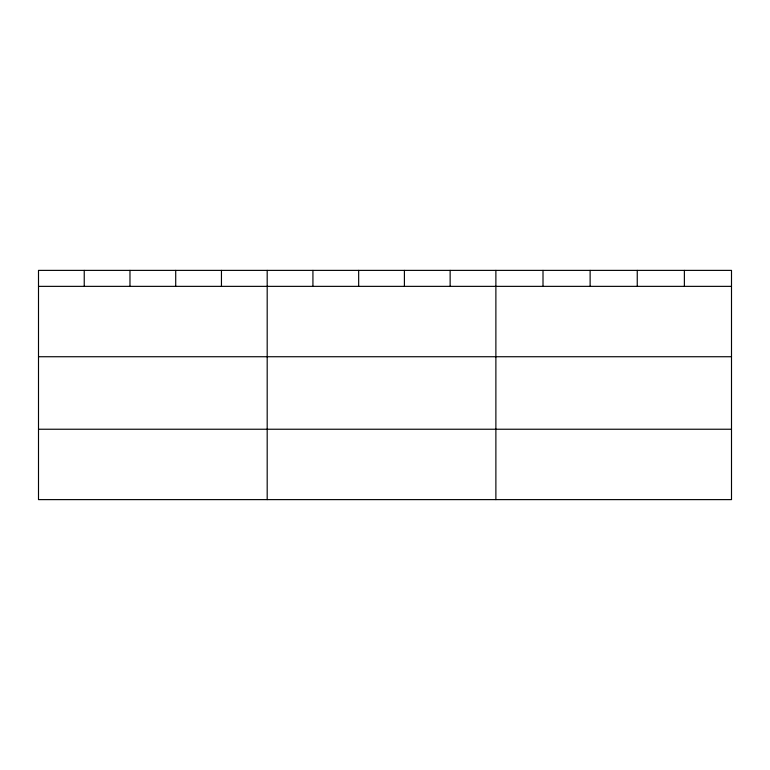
<?xml version="1.0" encoding="UTF-8"?>
<svg xmlns="http://www.w3.org/2000/svg" width="770" height="770" viewBox="0 0 770 770"><rect width="100%" height="100%" fill="white"/><g stroke="black" fill="none" stroke-linecap="round" stroke-linejoin="round"><path stroke-width="1.16" d="M731.5 356.731L731.5 270.386L38.5 270.386L38.5 499.615L731.5 499.615L731.5 356.731L38.5 356.731M38.5 286.363L731.5 286.363M38.5 429.236L731.5 429.236M684.376 270.386L684.376 286.363M637.252 270.386L637.252 286.363M590.128 270.386L590.128 286.363M543.004 270.386L543.004 286.363M495.88 270.386L495.88 499.615M450.142 270.386L450.142 286.363M404.404 270.386L404.404 286.363M358.666 270.386L358.666 286.363M312.928 270.386L312.928 286.363M267.19 270.386L267.19 499.615M221.452 270.386L221.452 286.363M175.714 270.386L175.714 286.363M129.976 270.386L129.976 286.363M84.238 270.386L84.238 286.363"/></g></svg>
